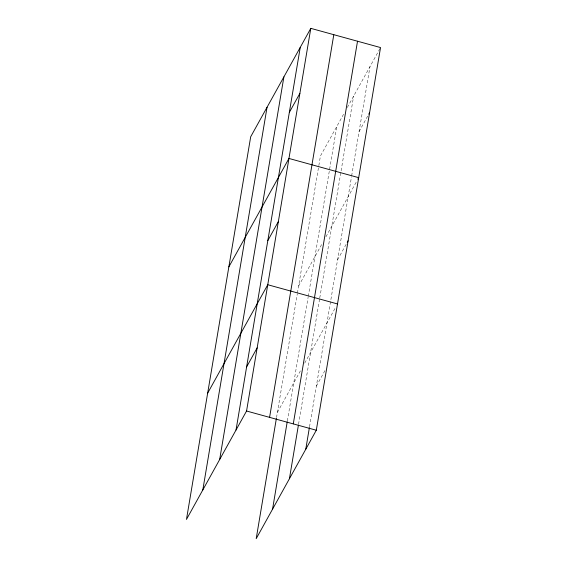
<?xml version="1.0" encoding="UTF-8"?>
<svg xmlns="http://www.w3.org/2000/svg" width="567" height="567" viewBox="0 0 567 567"><rect width="100%" height="100%" fill="white"/><g stroke="black" fill="none" stroke-linecap="round" stroke-linejoin="round"><path stroke-width="0.43" stroke-dasharray="2.83 2.13" d="M276.533 417.56L297.292 293.876M297.441 293.011L318.689 166.393M318.838 165.529L320.44 155.989L344.375 112.805M287.37 420.927L308.129 297.243M308.278 296.378L336.791 126.484M298.554 424.258L319.604 298.844M319.753 297.98L353.638 96.085M309.539 426.76L351.505 176.741M351.646 175.876L369.996 66.587M347.323 107.489L380.117 48.33M359.074 131.636L367.933 115.661M298.596 286.094L322.538 242.91M325.905 236.829L357.012 180.717M337.556 259.828L346.416 243.853M277.405 412.372L301.339 369.188M304.706 363.114L335.813 306.995M316.358 386.113L325.217 370.131"/><path stroke-width="0.85" d="M202.816 489.931L267.05 107.269M219.663 459.539L283.897 76.871M236.021 430.034L300.248 47.373M310.794 28.35L250.692 136.767L186.465 519.436L246.56 411.011L310.794 28.35L380.535 47.564L316.308 430.233L256.206 538.65L276.384 418.425M269.58 417.355L333.807 34.693M272.557 509.145L287.221 421.791M293.288 423.889L357.522 41.221M289.411 478.754L298.412 425.13M305.762 449.248L309.391 427.624M289.333 112.422L299.872 93.406M228.855 266.873L288.957 158.455L358.698 177.669L357.855 179.193M267.815 240.614L278.354 221.598M207.657 393.158L267.759 284.733L337.5 303.947M368.777 114.137L369.62 112.62M246.617 366.892L257.163 347.876M347.259 242.336L348.103 240.812M246.56 411.011L316.308 430.233"/></g></svg>
